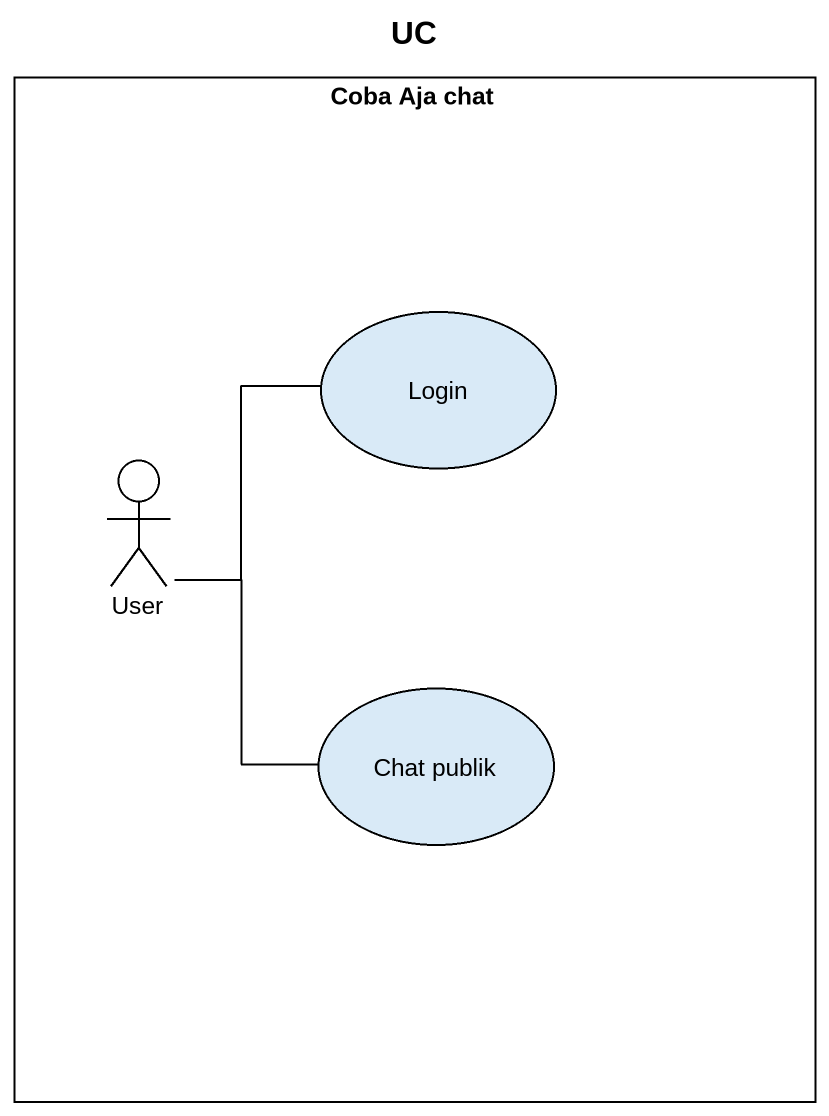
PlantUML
@startuml
title UC
rectangle "Coba Aja chat" as Coba_Aja_chat {
  usecase Login
  actor User
  usecase "Chat publik" as Chat_publik
}
User -right- Login
User -- Chat_publik
@enduml
